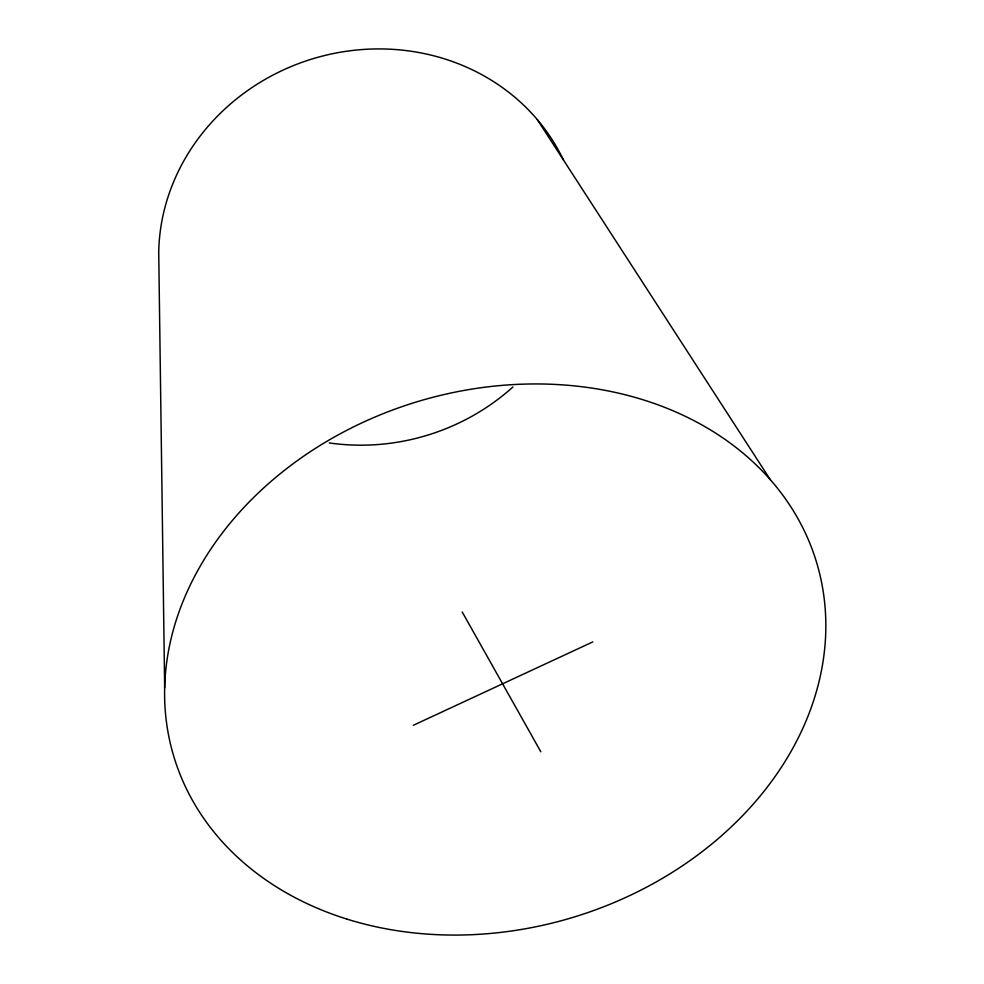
<?xml version="1.0" encoding="UTF-8"?>
<svg xmlns="http://www.w3.org/2000/svg" width="984" height="984" viewBox="0 0 984 984"><rect width="100%" height="100%" fill="white"/><g stroke="black" fill="none" stroke-linecap="round" stroke-linejoin="round"><path stroke-width="1.48" d="M413.28 725.306L592.786 641.912M537.338 119.654L770.3 479.675M462.197 611.962L540.831 751.801M164.66 687.89L158.719 251.978A212.507 196.751 -16.9 0 1 328.57 54.587A212.507 196.751 -16.9 0 1 563.451 160.023M512.947 386.946A212.507 196.751 -16.9 0 1 329.283 442.935M346.798 919.056A335.716 269.333 -16.9 0 0 825.281 609.895A335.716 269.333 -16.9 0 0 313.564 449.565A335.716 269.333 -16.9 0 0 346.798 919.056"/></g></svg>
